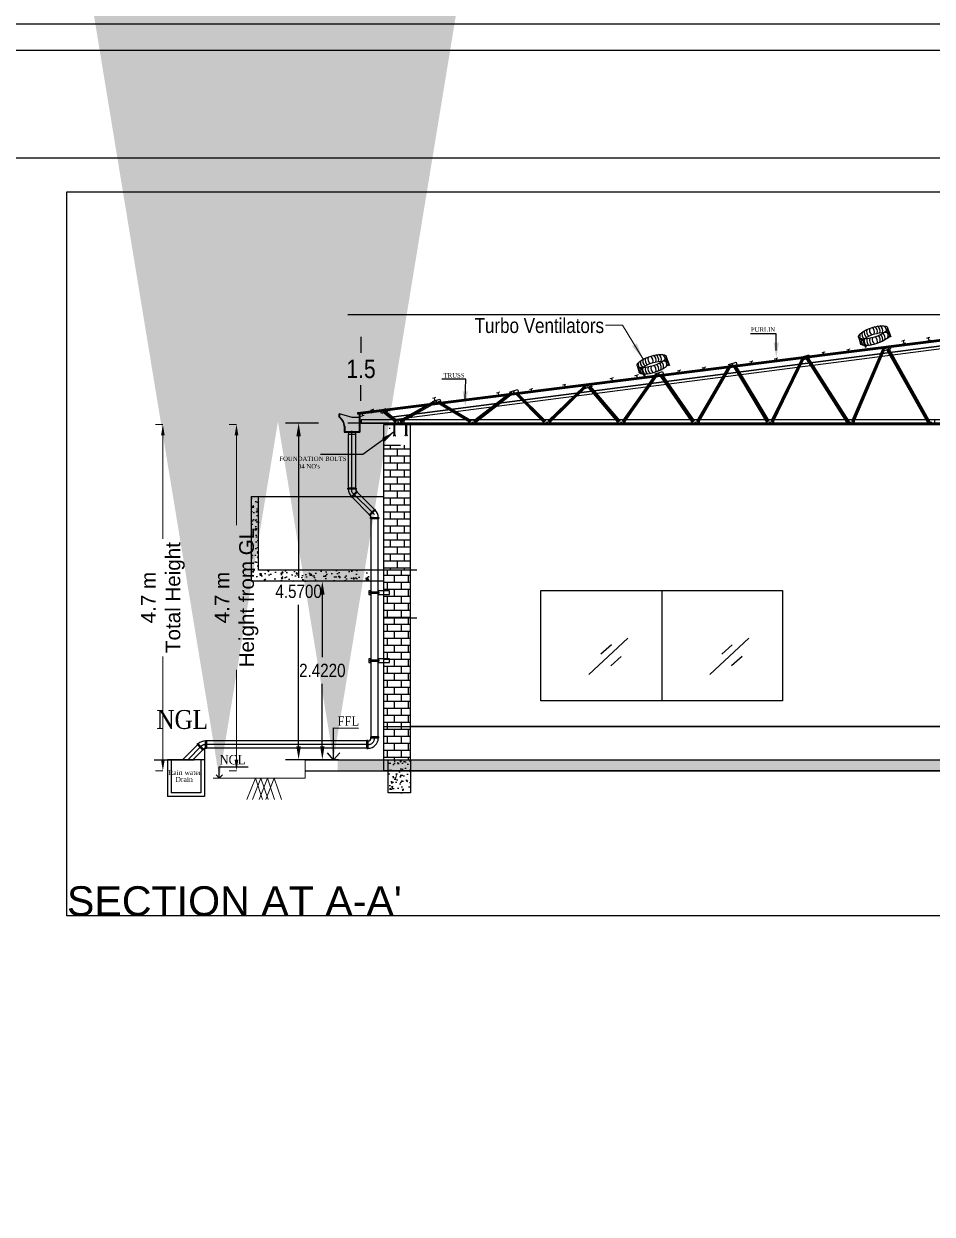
# Model space of a CAD drawing. Header units: metres. Extents: x 25391 to 25818, y 51852 to 52034.
# Drawn here: x 25717.5 to 25729.83, y 51955.66 to 51971.82 of the extents above; entities that cross this region are included whole.
import ezdxf

# ---------------------------------------------------------------- set-up
doc = ezdxf.new("R2010")
doc.units = ezdxf.units.M
doc.header["$MEASUREMENT"] = 0
for name, pattern in [('1', [0]), ('CENTER', [2, 1.25, -0.25, 0.25, -0.25]), ('CENTER2', [28.575, 19.05, -3.175, 3.175, -3.175]), ('DASHED', [0])]:
    doc.linetypes.add(name, pattern=pattern)
doc.layers.get('0').update_dxf_attribs({"true_color": 0xffffff})
for name, color, linetype, true_color in [('__BN_BuildingPlan', 52, 'Continuous', 0xbdbd00), ('__BN_FloorInSection', 132, 'Continuous', 0x00bdbd), ('__BN_GroundLevel', 63, 'Continuous', 0xadbd7e), ('__BN_Section', 75, 'Continuous', 0x6b8156), ('__BN_SectionDimensions', 7, 'Continuous', 0x40e0d0)]:
    doc.layers.add(name, color=color, linetype=linetype, true_color=true_color)
for name, color, linetype in [('CENTER', 1, 'CENTER2'), ('DIM', 4, 'Continuous'), ('legend', 7, 'Continuous'), ('pipe', 8, 'Continuous')]:
    doc.layers.add(name, color=color, linetype=linetype)
doc.layers.add('P', color=250, linetype='Continuous', lineweight=100)
doc.layers.add('TEXT', color=7, linetype='1', lineweight=13)
doc.styles.add('arial', font='ARIALN.TTF')
doc.styles.add('BuildNowFont', font='arial.ttf')
doc.styles.add('K', font='calibri.ttf')
doc.styles.add('PreDCRFont', font='arial.ttf', dxfattribs={"height": 0.25})
doc.styles.get("Standard").update_dxf_attribs({"font": 'swissc.ttf'})
doc.styles.add('STYLE2', font='GARA.TTF', dxfattribs={"width": 1.1, "height": 7.5})
doc.dimstyles.new('FLOOR_IN_SECTIONS_DIMENSIONS_STYLE_NAME', dxfattribs={"dimtxt": 0.2, "dimasz": 0.15, "dimexe": 0.1, "dimexo": 0, "dimgap": 0.05, "dimtad": 0, "dimdsep": 46, "dimtxsty": 'BuildNowFont', "dimcen": 0.09, "dimclrd": 256, "dimclre": 256, "dimclrt": 256, "dimadec": 0, "dimazin": 0, "dimtfac": 1, "dimtdec": 4, "dimtofl": 0, "dimtmove": 0, "dimatfit": 3, "dimfxl": 1, "dimtolj": 1, "dimtzin": 0, "dimlwd": 15, "dimlwe": 9, "dimarcsym": 0})
doc.dimstyles.new('PDCR-BLDG-INT', dxfattribs={"dimtxt": 0.18, "dimasz": 0.18, "dimexe": 0.18, "dimexo": 0.0625, "dimgap": 0.09, "dimtad": 0, "dimtih": 1, "dimtoh": 1, "dimdec": 4, "dimzin": 0, "dimdsep": 46, "dimtxsty": 'Standard', "dimcen": 0.09, "dimadec": 0, "dimazin": 0, "dimtfac": 1, "dimtdec": 4, "dimtofl": 0, "dimtmove": 0, "dimatfit": 3, "dimfxl": 1, "dimtolj": 1, "dimtzin": 0, "dimarcsym": 0})
doc.dimstyles.new('PDCR-PLOT-INT', dxfattribs={"dimtxt": 0.25, "dimasz": 0.23, "dimexe": 0.25, "dimexo": 0.25, "dimgap": 0.25, "dimtad": 0, "dimzin": 0, "dimdsep": 46, "dimtxsty": 'PreDCRFont', "dimblk": 'OBLIQUE', "dimcen": 0.5, "dimdle": 0.1, "dimadec": 0, "dimazin": 0, "dimtfac": 1, "dimtix": 1, "dimtofl": 0, "dimtmove": 1, "dimatfit": 1, "dimfxl": 1, "dimtolj": 1, "dimtzin": 0, "dimlwd": 15, "dimarcsym": 0})
doc.dimstyles.get("Standard").update_dxf_attribs({"dimtxt": 0.18, "dimasz": 0.18, "dimexe": 0.18, "dimexo": 0.0625, "dimgap": 0.09, "dimtad": 0, "dimtih": 1, "dimtoh": 1, "dimzin": 0, "dimdsep": 46, "dimtxsty": 'Standard', "dimcen": 0.09, "dimadec": 0, "dimazin": 0, "dimtfac": 1, "dimtofl": 0, "dimtmove": 0, "dimatfit": 3, "dimfxl": 1, "dimtolj": 1, "dimtzin": 0, "dimarcsym": 0})
doc.dimstyles.new('STANDARD$0', dxfattribs={"dimscale": 0, "dimtxt": 1, "dimasz": 2.5, "dimexe": 1, "dimexo": 1, "dimgap": 1, "dimtad": 1, "dimdec": 4, "dimzin": 0, "dimdsep": 46, "dimtxsty": 'K', "dimcen": 10, "dimclrd": 7, "dimclre": 7, "dimclrt": 256, "dimadec": 0, "dimazin": 0, "dimtfac": 1, "dimtdec": 4, "dimtofl": 0, "dimtmove": 2, "dimatfit": 3, "dimfxl": 1, "dimtolj": 2, "dimtzin": 0, "dimarcsym": 0})
doc.dimstyles.new('STANDARD$7', dxfattribs={"dimtxt": 75, "dimasz": 60, "dimexe": 0.18, "dimexo": 0.0625, "dimgap": 0.09, "dimtad": 0, "dimtih": 1, "dimtoh": 1, "dimdec": 0, "dimzin": 0, "dimdsep": 46, "dimtxsty": 'Standard', "dimcen": 0.09, "dimadec": 0, "dimazin": 0, "dimtfac": 1, "dimtdec": 0, "dimtofl": 0, "dimtmove": 0, "dimatfit": 3, "dimfxl": 1, "dimtolj": 1, "dimtzin": 0, "dimarcsym": 0})

# ---------------------------------------------------------------- blocks, each defined once
blk = doc.blocks.new('A$C4118134A')
for points in [[(0, 0), (30, 95), (-17, 110), (-17, 109, 0.414214), (-15, 104), (15, 91, -0.354119), (21, 80), (1, 19, -0.414214), (-10, 13), (-42, 19, 0.354119), (-47, 16), (-48, 15)], [(0, 0), (30, 95), (78, 80), (78, 79, -0.414214), (72, 76), (41, 83, 0.354119), (29, 77), (10, 16, 0.414214), (16, 4), (45, -9, -0.354119), (48, -14), (48, -15)]]:
    blk.add_lwpolyline(points, format="xyb", close=True)
blk = doc.blocks.new('*D50')
at = {"color": 0, "lineweight": -2, "transparency": 16777216}
for p, q in [((25732.104, 51967.867), (25721.893, 51967.867)), ((25722.073, 51967.567), (25722.073, 51967.351)), ((25722.073, 51966.698), (25722.073, 51966.914)), ((25722.17, 51966.398), (25721.893, 51966.398))]:
    blk.add_line(p, q, dxfattribs=at)
at = {"color": 0, "transparency": 16777216}
for points in [[(25722.023, 51967.567), (25722.123, 51967.567), (25722.073, 51967.867)], [(25722.023, 51966.698), (25722.123, 51966.698), (25722.073, 51966.398)]]:
    blk.add_solid(points, dxfattribs=at)
at = {"layer": 'Defpoints', "color": 0, "transparency": 16777216}
for p in [(25722.073, 51967.867), (25732.167, 51967.867, -45.108), (25722.232, 51966.398, -45.108)]:
    blk.add_point(p, dxfattribs=at)
at = {"color": 0, "transparency": 16777216, "insert": (25722.073, 51967.132), "char_height": 0.25, "attachment_point": 5}
blk.add_mtext('\\A1;1.5', dxfattribs=at)
blk = doc.blocks.new('*D51')
at = {"color": 0, "lineweight": -2, "ltscale": 2, "transparency": 16777216}
for p, q in [((25721.497, 51966.398), (25721.046, 51966.398)), ((25721.226, 51966.218), (25721.226, 51964.295)), ((25721.226, 51962.008), (25721.226, 51963.931)), ((25721.497, 51961.828), (25721.046, 51961.828))]:
    blk.add_line(p, q, dxfattribs=at)
at = {"color": 0, "ltscale": 2, "transparency": 16777216}
for points in [[(25721.196, 51966.218), (25721.256, 51966.218), (25721.226, 51966.398)], [(25721.196, 51962.008), (25721.256, 51962.008), (25721.226, 51961.828)]]:
    blk.add_solid(points, dxfattribs=at)
at = {"layer": 'Defpoints', "color": 0, "ltscale": 2, "transparency": 16777216}
for p in [(25721.559, 51966.398), (25721.226, 51961.828), (25721.559, 51961.828)]:
    blk.add_point(p, dxfattribs=at)
at = {"color": 0, "ltscale": 2, "transparency": 16777216, "insert": (25721.226, 51964.113), "char_height": 0.18, "attachment_point": 5}
blk.add_mtext('\\A1;4.5700', dxfattribs=at)
blk = doc.blocks.new('*D53')
at = {"color": 0, "lineweight": -2, "ltscale": 2, "transparency": 16777216}
for p, q in [((25721.766, 51964.25), (25721.368, 51964.25)), ((25721.548, 51964.07), (25721.548, 51963.222)), ((25721.548, 51962.008), (25721.548, 51962.857)), ((25721.766, 51961.828), (25721.368, 51961.828))]:
    blk.add_line(p, q, dxfattribs=at)
at = {"color": 0, "ltscale": 2, "transparency": 16777216}
for points in [[(25721.518, 51964.07), (25721.578, 51964.07), (25721.548, 51964.25)], [(25721.518, 51962.008), (25721.578, 51962.008), (25721.548, 51961.828)]]:
    blk.add_solid(points, dxfattribs=at)
at = {"layer": 'Defpoints', "color": 0, "ltscale": 2, "transparency": 16777216}
for p in [(25721.828, 51964.25), (25721.548, 51961.828), (25721.828, 51961.828)]:
    blk.add_point(p, dxfattribs=at)
at = {"color": 0, "ltscale": 2, "transparency": 16777216, "insert": (25721.548, 51963.039), "char_height": 0.18, "attachment_point": 5}
blk.add_mtext('\\A1;2.4220', dxfattribs=at)
blk = doc.blocks.new('GRTS')
at = {"color": 240, "true_color": 0xed1f24}
for p, q in [((1877.961, 850.881), (1877.961, 850.482)), ((1879.743, 850.881), (1879.743, 850.482))]:
    blk.add_line(p, q, dxfattribs=at)
for centre, start, end in [((1878.352, 850.822), 136.20156, 216.26191), ((1878.352, 850.541), 143.73809, 223.79844), ((1878.505, 850.883), 138.05292, 216.26191), ((1878.659, 850.92), 138.65827, 216.26191), ((1878.815, 850.943), 139.00765, 216.26191), ((1878.988, 850.957), 139.28422, 216.26191), ((1878.633, 850.957), 323.73809, 41.1911), ((1878.806, 850.943), 323.73809, 43.79844), ((1878.962, 850.924), 323.73809, 43.79844), ((1879.118, 850.897), 323.73809, 43.79844), ((1879.326, 850.834), 323.73809, 43.79844), ((1878.505, 850.48), 143.73809, 221.94708), ((1878.659, 850.443), 143.73809, 221.34173), ((1878.815, 850.42), 143.73809, 220.99235), ((1878.988, 850.406), 143.73809, 220.71578), ((1878.633, 850.406), 318.8089, 36.26191), ((1878.806, 850.42), 316.20156, 36.26191), ((1878.962, 850.439), 316.20156, 36.26191), ((1879.118, 850.466), 316.20156, 36.26191), ((1879.326, 850.529), 316.20156, 36.26191)]:
    blk.add_arc(centre, 0.321, start, end, dxfattribs=at)
for centre in [(1878.852, 850.881), (1878.852, 850.482)]:
    blk.add_ellipse(centre, major_axis=(0.891, 0), ratio=0.322668, dxfattribs=at)
blk = doc.blocks.new('_Oblique')
at = {"color": 0, "linetype": 'ByBlock', "lineweight": -2}
blk.add_line((-0.5, -0.5), (0.5, 0.5), dxfattribs=at)
blk = doc.blocks.new('*D106')
at = {"layer": '__BN_SectionDimensions', "color": 134, "lineweight": 9, "true_color": 0x088ab2, "transparency": 16777216}
for p, q in [((25719.383, 51966.38), (25719.283, 51966.38)), ((25719.383, 51961.678), (25719.283, 51961.678))]:
    blk.add_line(p, q, dxfattribs=at)
at = {"layer": '__BN_SectionDimensions', "color": 134, "lineweight": 15, "true_color": 0x088ab2, "transparency": 16777216}
for p, q in [((25719.383, 51966.23), (25719.383, 51964.828)), ((25719.383, 51961.828), (25719.383, 51963.23))]:
    blk.add_line(p, q, dxfattribs=at)
at = {"layer": '__BN_SectionDimensions', "color": 134, "true_color": 0x088ab2, "transparency": 16777216}
for points in [[(25719.358, 51966.23), (25719.408, 51966.23), (25719.383, 51966.38)], [(25719.358, 51961.828), (25719.408, 51961.828), (25719.383, 51961.678)]]:
    blk.add_solid(points, dxfattribs=at)
at = {"layer": 'Defpoints', "color": 0, "transparency": 16777216}
for p in [(25719.383, 51966.38), (25719.383, 51966.38), (25719.383, 51961.678)]:
    blk.add_point(p, dxfattribs=at)
at = {"layer": '__BN_SectionDimensions', "color": 134, "true_color": 0x088ab2, "transparency": 16777216, "insert": (25719.383, 51964.029), "char_height": 0.2, "attachment_point": 5, "rotation": 90, "style": 'BuildNowFont'}
blk.add_mtext('\\A1;4.7 m^JTotal Height', dxfattribs=at)
blk = doc.blocks.new('*D107')
at = {"layer": '__BN_SectionDimensions', "color": 134, "lineweight": 9, "true_color": 0x088ab2, "transparency": 16777216}
for p, q in [((25720.383, 51966.38), (25720.283, 51966.38)), ((25720.383, 51961.678), (25720.283, 51961.678))]:
    blk.add_line(p, q, dxfattribs=at)
at = {"layer": '__BN_SectionDimensions', "color": 134, "lineweight": 15, "true_color": 0x088ab2, "transparency": 16777216}
for p, q in [((25720.383, 51966.23), (25720.383, 51965.01)), ((25720.383, 51961.828), (25720.383, 51963.048))]:
    blk.add_line(p, q, dxfattribs=at)
at = {"layer": '__BN_SectionDimensions', "color": 134, "true_color": 0x088ab2, "transparency": 16777216}
for points in [[(25720.358, 51966.23), (25720.408, 51966.23), (25720.383, 51966.38)], [(25720.358, 51961.828), (25720.408, 51961.828), (25720.383, 51961.678)]]:
    blk.add_solid(points, dxfattribs=at)
at = {"layer": 'Defpoints', "color": 0, "transparency": 16777216}
for p in [(25720.383, 51966.38), (25720.383, 51966.38), (25720.383, 51961.678)]:
    blk.add_point(p, dxfattribs=at)
at = {"layer": '__BN_SectionDimensions', "color": 134, "true_color": 0x088ab2, "transparency": 16777216, "insert": (25720.383, 51964.029), "char_height": 0.2, "attachment_point": 5, "rotation": 90, "style": 'BuildNowFont'}
blk.add_mtext('\\A1;4.7 m^JHeight from GL', dxfattribs=at)

msp = doc.modelspace()

# ---------------------------------------------------------------- hatches: boundary and pattern name
h = msp.add_hatch()
h.set_pattern_fill('BRICK', color=0, scale=0.38)
h.set_pattern_definition([(0, (25213.51712, 52020.85723), (0, 0.095), []), (90, (25213.51712, 52020.85723), (-0.19, 1e-17), [0.095, -0.095]), (90, (25213.61212, 52020.85723), (-0.19, 1e-17), [-0.095, 0.095])])
h.paths.add_polyline_path([(25722.50958, 51966.40021), (25722.60808, 51966.40021), (25722.60808, 51966.41758), (25722.50958, 51966.41758)])
h.paths.add_polyline_path([(25722.45608, 51966.40021), (25722.45608, 51966.26715), (25722.44795, 51966.24626), (25722.45376, 51966.24626), (25722.46072, 51966.26135), (25722.47, 51966.24626), (25722.47581, 51966.24626), (25722.46768, 51966.26831), (25722.46768, 51966.40021)])
h.paths.add_polyline_path([(25722.74314, 51964.40021), (25722.38308, 51964.40021), (25722.38308, 51961.82821), (25722.74314, 51961.82821)])
h = msp.add_hatch()
h.set_pattern_fill('BRICK', color=0, scale=0.38)
h.set_pattern_definition([(0, (25031.82512, 52010.12973), (0, 0.095), []), (90, (25031.82512, 52010.12973), (-0.19, 1e-17), [0.095, -0.095]), (90, (25031.92012, 52010.12973), (-0.19, 1e-17), [-0.095, 0.095])])
h.paths.add_polyline_path([(25722.74314, 51966.10021), (25722.38308, 51966.10021), (25722.38308, 51964.40021), (25722.74314, 51964.40021)])
h = msp.add_hatch()
h.set_pattern_fill('AR-CONC', color=0, scale=0.027)
h.set_pattern_definition([(50, (8476.65922, 36469.45547), (0.1936602493, -0.0169430764), [0.02025, -0.22275]), (355, (8476.65922, 36469.45547), (-0.03746286, 0.2030918761), [0.0162, -0.1782]), (100.4514445, (8476.67536, 36469.45406), (0.1561973886, 0.1861487976), [0.0172098518, -0.1893083702]), (46.1842, (8476.65922, 36469.50947), (0.2881551593, -0.0446902058), [0.030375, -0.334125]), (96.6356355, (8476.68323, 36469.50575), (0.2523587253, 0.2630120222), [0.0258147923, -0.2839627152]), (351.184164, (8476.65922, 36469.50947), (0.252358725, 0.263012022), [0.0243, -0.2673000003]), (21, (8476.68622, 36469.49597), (0.1611649041, -0.1087071005), [0.02025, -0.22275]), (326, (8476.68622, 36469.49597), (0.0656951396, 0.1957905122), [0.0162, -0.1782]), (71.4514447, (8476.69965, 36469.48691), (0.2268600417, 0.0870834113), [0.0172098513, -0.1893083702]), (37.5, (8476.65922, 36469.45547), (0.00328316094, 0.08988134053), [0, -0.17604, 0, -0.1809, 0, -0.178875]), (7.5, (8476.65922, 36469.45547), (0.0710287751, 0.1064911622), [0, -0.10314, 0, -0.17199, 0, -0.068175]), (327.5, (8476.59901, 36469.45547), (0.14413205777, -0.00608981537), [0, -0.0675, 0, -0.2106, 0, -0.27945]), (317.5, (8476.57201, 36469.45547), (0.1574602657, 0.0270283452), [0, -0.08775, 0, -0.13986, 0, -0.19845])])
h.paths.add_polyline_path([(25722.20798, 51964.40021), (25720.68308, 51964.40021), (25720.68308, 51965.40021), (25720.58308, 51965.40021), (25720.58308, 51964.25021), (25722.20798, 51964.25021)])
h = msp.add_hatch()
h.set_pattern_fill('AR-CONC', color=0, scale=0.053)
h.set_pattern_definition([(50, (25214.18656, 52021.58523), (0.3801479, -0.03325863), [0.03975, -0.43725]), (355, (25214.18656, 52021.58523), (-0.0735382, 0.39866183), [0.0318, -0.3498]), (100.451444, (25214.21824, 52021.58246), (0.3066097, 0.3654032), [0.0337823, -0.37160532]), (46.1842, (25214.18656, 52021.69123), (0.5656379, -0.0877252), [0.059625, -0.655875]), (96.63564, (25214.2337, 52021.6839), (0.49537083, 0.51628286), [0.0506735, -0.5574083]), (351.18416, (25214.18656, 52021.6912), (0.4953708, 0.51628286), [0.0477, -0.5247]), (21, (25214.23956, 52021.66473), (0.31636074, -0.21338801), [0.03975, -0.43725]), (326, (25214.23956, 52021.66473), (0.12895713, 0.38432952), [0.0318, -0.3498]), (71.451445, (25214.26592, 52021.64694), (0.44531786, 0.1709415), [0.0337823, -0.37160532]), (37.5, (25214.18656, 52021.58523), (0.006444723, 0.176433743), [0, -0.34556, 0, -0.3551, 0, -0.351125]), (7.5, (25214.18656, 52021.58523), (0.139426855, 0.20903821), [0, -0.20246, 0, -0.33761, 0, -0.133825]), (327.5, (25214.06837, 52021.58523), (0.28292589, -0.011954082), [0, -0.1325, 0, -0.4134, 0, -0.54855]), (317.5, (25214.01537, 52021.58523), (0.30908867, 0.05305564), [0, -0.17225, 0, -0.27454, 0, -0.38955])])
h.paths.add_polyline_path([(25743.06308, 51961.82821), (25721.7584, 51961.82821), (25721.7584, 51961.67821), (25743.06308, 51961.67821)])
h = msp.add_hatch()
h.set_pattern_fill('AR-CONC', color=0, scale=0.024)
h.set_pattern_definition([(50, (-30754.95812, 25476.48065), (0.17214244382, -0.0150605124), [0.018, -0.198]), (355, (-30754.95812, 25476.48065), (-0.03330032007, 0.1805261121), [0.0144, -0.1584]), (100.45144446, (-30754.94378, 25476.4794), (0.1388421232, 0.16546559783), [0.0152976461, -0.1682741069]), (46.1842, (-30754.95812, 25476.52865), (0.25613791936, -0.0397246274), [0.027, -0.297]), (96.6356355, (-30754.93678, 25476.52534), (0.224318867, 0.2337884642), [0.0229464821, -0.2524113024]), (351.184164, (-30754.95812, 25476.52865), (0.2243188668, 0.2337884641), [0.0216, -0.2376000002]), (21, (-30754.93412, 25476.51665), (0.1432576925, -0.09662853376), [0.018, -0.198]), (326, (-30754.93412, 25476.51665), (0.05839567966, 0.1740360108), [0.0144, -0.1584]), (71.45144474, (-30754.92218, 25476.5086), (0.2016533704, 0.07740747667), [0.0152976456, -0.1682741069]), (37.5, (-30754.95812, 25476.48065), (0.002918365276, 0.07989452492), [0, -0.15648, 0, -0.1608, 0, -0.159]), (7.5, (-30754.95812, 25476.48065), (0.06313668899, 0.09465881085), [0, -0.09168, 0, -0.15288, 0, -0.0606]), (327.5, (-30755.01164, 25476.48065), (0.12811738468, -0.005413169216), [0, -0.06, 0, -0.1872, 0, -0.2484]), (317.5, (-30755.03564, 25476.48065), (0.13996468064, 0.02402519576), [0, -0.078, 0, -0.12432, 0, -0.1764])])
h.paths.add_polyline_path([(25722.44314, 51961.82821), (25722.74314, 51961.82821), (25722.74314, 51961.37821), (25722.44314, 51961.37821)])

# ---------------------------------------------------------------- linework, layer by layer
at = {"color": 11, "true_color": 0xf27172}
msp.add_line((25675.02707, 51969.99681), (25817.11086, 51969.99681), dxfattribs=at)
at = {"color": 0}
for p, q in [((25727.70722, 51967.60777), (25727.36049, 51967.60777)), ((25727.7111, 51967.38442), (25727.70722, 51967.60777)), ((25723.49576, 51966.99499), (25723.17117, 51966.99499)), ((25723.48834, 51966.72364), (25723.49576, 51966.99499)), ((25721.95135, 51966.47313), (25721.78093, 51966.52273)), ((25722.05135, 51966.47313), (25721.95135, 51966.47313)), ((25721.85135, 51966.35412), (25721.85135, 51966.27904)), ((25722.05135, 51966.27904), (25721.85135, 51966.27904)), ((25721.90097, 51966.27904), (25721.90446, 51966.2442)), ((25722.00037, 51966.27904), (25721.99689, 51966.2442)), ((25722.38308, 51961.82821), (25722.38308, 51966.38026)), ((25722.38308, 51966.38026), (25722.83308, 51966.38026)), ((25722.50009, 51966.38026), (25722.71001, 51966.38026)), ((25722.74314, 51961.82821), (25722.74314, 51966.38026)), ((25722.38308, 51966.10021), (25722.60808, 51966.10021)), ((25720.58308, 51965.40021), (25720.58308, 51964.25021)), ((25720.58308, 51965.40021), (25722.38308, 51965.40021)), ((25720.68308, 51964.40021), (25720.68308, 51965.40021)), ((25722.83308, 51964.40021), (25720.68308, 51964.40021)), ((25722.38308, 51964.25021), (25720.58308, 51964.25021)), ((25721.7, 51961.82821), (25721.61611, 51961.92066)), ((25721.7, 51961.82821), (25721.78388, 51961.92066)), ((25721.31397, 51961.82821), (25743.36308, 51961.82821)), ((25720.14967, 51961.57821), (25720.10773, 51961.62444)), ((25720.14967, 51961.57821), (25720.19161, 51961.62444)), ((25721.31397, 51961.67821), (25743.36308, 51961.67821))]:
    msp.add_line(p, q, dxfattribs=at)
at = {"color": 0, "lineweight": 40}
for p, q in [((25729.21714, 51967.68059), (25729.26203, 51967.56249)), ((25728.88134, 51967.54136), (25728.92624, 51967.42326)), ((25726.21076, 51967.29174), (25726.25566, 51967.17364)), ((25725.87496, 51967.15251), (25725.91986, 51967.03441))]:
    msp.add_line(p, q, dxfattribs=at)
at = {"color": 7, "ltscale": 2}
for p, q in [((25726.15539, 51964.12629), (25726.15539, 51962.62629)), ((25725.69619, 51963.47852), (25725.16687, 51962.98263)), ((25725.47309, 51963.38595), (25725.33099, 51963.25875)), ((25727.33703, 51963.47852), (25726.80772, 51962.98263)), ((25727.11393, 51963.38595), (25726.97184, 51963.25875)), ((25725.60631, 51963.23117), (25725.46421, 51963.10397)), ((25727.24715, 51963.23117), (25727.10506, 51963.10397))]:
    msp.add_line(p, q, dxfattribs=at)
at = {"color": 0, "lineweight": 0}
for p, q in [((25721.31397, 51961.82821), (25721.31397, 51961.57821)), ((25721.31397, 51961.57821), (25720.06829, 51961.57821)), ((25720.52529, 51961.28559), (25720.63966, 51961.57821)), ((25720.60106, 51961.28559), (25720.71543, 51961.57821)), ((25720.63966, 51961.57821), (25720.73722, 51961.28559)), ((25720.68871, 51961.28559), (25720.80308, 51961.57821)), ((25720.71543, 51961.57821), (25720.81298, 51961.28559)), ((25720.78054, 51961.28559), (25720.89491, 51961.57821)), ((25720.80308, 51961.57821), (25720.90063, 51961.28559)), ((25720.89491, 51961.57821), (25720.99246, 51961.28559))]:
    msp.add_line(p, q, dxfattribs=at)
at = {"color": 0}
for points in [[(25722.02967, 51966.51824), (25722.02967, 51966.54107), (25732.58947, 51967.86717)], [(25729.18622, 51967.41563), (25729.20793, 51967.41563)], [(25728.0921, 51967.29099), (25728.11381, 51967.29099)], [(25727.10322, 51967.19334), (25727.12493, 51967.19334)], [(25726.10409, 51967.06787), (25726.1258, 51967.06787)], [(25724.13721, 51966.82087), (25724.15892, 51966.82087)], [(25725.13112, 51966.90539), (25725.15283, 51966.90539)], [(25723.08516, 51966.69162), (25723.10687, 51966.69162)], [(25721.78093, 51966.52273), (25721.78093, 51966.48163)], [(25722.36282, 51966.55211), (25722.3818, 51966.57522)], [(25721.84545, 51966.35404), (25721.84545, 51966.27313), (25722.05726, 51966.27313)], [(25722.56698, 51966.41159), (25722.58869, 51966.41159)], [(25722.60432, 51966.41109), (25722.62603, 51966.41109)], [(25723.57645, 51966.41184), (25723.59816, 51966.41184)], [(25724.58593, 51966.41184), (25724.60764, 51966.41184)], [(25725.59541, 51966.41184), (25725.61712, 51966.41184)], [(25726.60488, 51966.41184), (25726.62659, 51966.41184)], [(25727.61436, 51966.41184), (25727.63607, 51966.41184)], [(25728.70848, 51966.40923), (25728.73019, 51966.40923)], [(25729.8026, 51966.40923), (25729.82431, 51966.40923)], [(25722.83308, 51963.75021), (25722.38308, 51963.75021)], [(25722.74314, 51961.82821), (25722.74314, 51961.37821), (25722.44314, 51961.37821), (25722.44314, 51961.82821)]]:
    msp.add_lwpolyline(points, dxfattribs=at)
at = {"color": 0, "lineweight": 40}
msp.add_lwpolyline([(25732.58947, 51967.84435), (25722.02967, 51966.51824)], dxfattribs=at)
at = {"color": 0, "linetype": 'DASHED', "ltscale": 25}
for points in [[(25722.51749, 51966.39763), (25722.51749, 51966.38894)], [(25722.54137, 51966.39763), (25722.54137, 51966.38894)], [(25722.60324, 51966.39763), (25722.60324, 51966.38894)], [(25722.62712, 51966.39763), (25722.62712, 51966.38894)], [(25722.68899, 51966.39763), (25722.68899, 51966.38894)], [(25722.71287, 51966.39763), (25722.71287, 51966.38894)]]:
    msp.add_lwpolyline(points, dxfattribs=at)
at = {"color": 7, "ltscale": 2}
msp.add_lwpolyline([(25724.51454, 51964.12629), (25727.79623, 51964.12629), (25727.79623, 51962.62629), (25724.51454, 51962.62629)], close=True, dxfattribs=at)
at = {"color": 0}
msp.add_arc((25721.69113, 51966.34883), 0.16031, 1.889743, 55.9329, dxfattribs=at)
for points in [[(25727.67627, 51967.48892), (25727.74594, 51967.48892), (25727.7111, 51967.27992)], [(25723.4535, 51966.82814), (25723.52317, 51966.82814), (25723.48834, 51966.61914)]]:
    msp.add_solid(points, dxfattribs=at)
at = {"layer": '__BN_BuildingPlan'}
for p, q in [((25673.19895, 51971.81852), (25817.46944, 51971.81852)), ((25673.58232, 51971.46068), (25817.11086, 51971.46068))]:
    msp.add_line(p, q, dxfattribs=at)
at = {"layer": '__BN_BuildingPlan', "ltscale": 2}
msp.add_lwpolyline([(25673.19895, 51971.81852), (25817.46944, 51971.81852), (25817.46944, 51857.83547), (25673.19895, 51857.83547)], close=True, dxfattribs=at)
at = {"layer": '__BN_FloorInSection', "ltscale": 2}
for points in [[(25743.02065, 51962.27821), (25722.74314, 51962.27821), (25722.74314, 51966.38026), (25743.02065, 51966.38026)], [(25722.38308, 51962.27821), (25743.36308, 51962.27821), (25743.36308, 51961.67821), (25722.38308, 51961.67821)]]:
    msp.add_lwpolyline(points, close=True, dxfattribs=at)
at = {"layer": '__BN_GroundLevel', "color": 20, "ltscale": 2, "true_color": 0xff3f00}
msp.add_lwpolyline([(25721.31397, 51961.67821), (25743.36308, 51961.67821)], dxfattribs=at)
at = {"layer": '__BN_Section', "ltscale": 2}
msp.add_lwpolyline([(25718.07764, 51969.53528), (25744.84128, 51969.53528), (25744.84128, 51959.70721), (25718.07764, 51959.70721)], close=True, dxfattribs=at)
at = {"layer": 'CENTER', "color": 0, "ltscale": 750}
for p, q in [((25721.95067, 51965.46253, 0.19882), (25721.95067, 51966.29193, 0.63918)), ((25722.25798, 51965.15522), (25721.95082, 51965.46239)), ((25719.90372, 51962.01132, -0.73437), (25719.72061, 51961.82821, -0.60906)), ((25722.15362, 51962.03321), (25719.97719, 51962.03321)), ((25719.264, 51961.82821), (25719.80856, 51961.82821, 0.31959))]:
    msp.add_line(p, q, dxfattribs=at)
for centre, start, end in [((25722.16831, 51962.12301, 0.31959), 270, 0), ((25719.96248, 51961.94342), 90, 135)]:
    msp.add_arc(centre, 0.0898, start, end, dxfattribs=at)
at = {"layer": 'DIM', "color": 0}
for p, q in [((25721.77502, 51966.47845), (25721.77502, 51966.52313)), ((25721.77502, 51966.52313), (25721.77952, 51966.52313)), ((25721.77952, 51966.52313), (25721.77952, 51966.48088)), ((25722.05276, 51966.53926), (25722.10572, 51966.54859)), ((25722.05276, 51966.27763), (25722.05276, 51966.53926)), ((25722.1065, 51966.54416), (25722.05726, 51966.53548)), ((25722.05726, 51966.53548), (25722.05726, 51966.27313)), ((25722.1149, 51966.52533), (25722.1123, 51966.54011)), ((25722.11933, 51966.52612), (25722.1149, 51966.52533)), ((25722.11673, 51966.54089), (25722.11933, 51966.52612)), ((25721.84995, 51966.35412), (25721.84995, 51966.27763)), ((25721.84995, 51966.27763), (25722.05276, 51966.27763))]:
    msp.add_line(p, q, dxfattribs=at)
for centre, radius, start, end in [((25721.69118, 51966.34886), 0.15436, 1.898351, 57.098393), ((25721.69118, 51966.34886), 0.15886, 1.898351, 56.210857), ((25722.10737, 51966.53924), 0.0095, 10, 100), ((25722.10737, 51966.53924), 0.005, 10, 100)]:
    msp.add_arc(centre, radius, start, end, dxfattribs=at)
at = {"layer": 'P', "color": 0, "linetype": 'Continuous', "lineweight": -2}
for points in [[(25722.52073, 51966.38894), (25722.52073, 51966.24682), (25722.51261, 51966.22593), (25722.51841, 51966.22593), (25722.52537, 51966.24101), (25722.53466, 51966.22593), (25722.54046, 51966.22593), (25722.53234, 51966.24798), (25722.53234, 51966.38894)], [(25722.69268, 51966.38894), (25722.69268, 51966.24835), (25722.70081, 51966.2263), (25722.695, 51966.2263), (25722.68572, 51966.24139), (25722.67876, 51966.2263), (25722.67295, 51966.2263), (25722.68108, 51966.24719), (25722.68108, 51966.38894)]]:
    msp.add_lwpolyline(points, dxfattribs=at)
at = {"layer": 'pipe', "color": 0}
for p, q in [((25722.00567, 51965.51415, 0.17577), (25721.89567, 51965.51415, -0.17577)), ((25722.00567, 51965.49944, 0.52732), (25721.89567, 51965.49944, 0.52732)), ((25722.02627, 51965.46444, 0.84691), (25721.94812, 51965.38633, 0.84691)), ((25722.18239, 51965.1527, 0.67114), (25722.26054, 51965.23081, 0.67114)), ((25722.20298, 51965.1177, 0.35155), (25722.31298, 51965.1177, 0.35155)), ((25722.20298, 51965.10299), (25722.31298, 51965.10299, -0.35155)), ((25722.31425, 51964.10134), (25722.20171, 51964.10134)), ((25722.20171, 51964.0888), (25722.31425, 51964.0888)), ((25722.31425, 51963.18032), (25722.20171, 51963.18032)), ((25722.20171, 51963.16778), (25722.31425, 51963.16778)), ((25719.96248, 51961.97821, 0.03196), (25719.96248, 51962.08821, 0.03196)), ((25719.97719, 51961.97821, -0.31959), (25719.97719, 51962.08821, -0.67114)), ((25722.1536, 51962.08321), (25719.97719, 51962.08321)), ((25722.15364, 51961.97821, -0.03196), (25722.1536, 51962.08821, 0.31959)), ((25722.1536, 51962.08821, 0.67114), (25722.15364, 51961.97821, 0.31959)), ((25722.20311, 51962.13772), (25722.31311, 51962.13772, -0.35155)), ((25722.20311, 51962.12301, 0.35155), (25722.31311, 51962.12301, 0.35155)), ((25719.92747, 51961.95762, 0.35155), (25719.84937, 51962.03577, 0.35155)), ((25719.94721, 51961.97821), (25719.94721, 51961.32821)), ((25722.15363, 51961.98321, 0.31959), (25719.97719, 51961.98321)), ((25719.44721, 51961.82821), (25719.44721, 51961.32821)), ((25719.94721, 51961.82821), (25719.44721, 51961.82821)), ((25719.49721, 51961.82821), (25719.49721, 51961.37821)), ((25719.89721, 51961.82821), (25719.89721, 51961.37821)), ((25719.94721, 51961.32821), (25719.44721, 51961.32821)), ((25719.89721, 51961.37821), (25719.49721, 51961.37821))]:
    msp.add_line(p, q, dxfattribs=at)
for points in [[(25722.00067, 51965.51415), (25722.00067, 51966.2442), (25721.90067, 51966.2442), (25721.90067, 51965.51415)], [(25722.20798, 51964.10134), (25722.20798, 51964.12007), (25722.17798, 51964.12007), (25722.17798, 51964.07007), (25722.20798, 51964.07007), (25722.20798, 51964.0888)], [(25722.30798, 51964.0888), (25722.30798, 51964.07007), (25722.45798, 51964.07007), (25722.45798, 51964.12007), (25722.30798, 51964.12007), (25722.30798, 51964.10134)], [(25722.20798, 51963.18032), (25722.20798, 51963.19905), (25722.17798, 51963.19905), (25722.17798, 51963.14905), (25722.20798, 51963.14905), (25722.20798, 51963.16778)], [(25722.30798, 51963.16778), (25722.30798, 51963.14905), (25722.45798, 51963.14905), (25722.45798, 51963.19905), (25722.30798, 51963.19905), (25722.30798, 51963.18032)]]:
    msp.add_lwpolyline(points, dxfattribs=at)
for points, elevation in [([(25722.00567, 51965.51415), (25722.00567, 51965.49944), (25721.89567, 51965.49944), (25721.89567, 51965.51415)], 0.17577), ([(25722.01587, 51965.47484), (25722.02627, 51965.46444), (25721.94812, 51965.38633), (25721.93808, 51965.39706)], 0.49536), ([(25722.19279, 51965.1423), (25722.18239, 51965.1527), (25722.26054, 51965.23081), (25722.27057, 51965.22008)], 0.31959), ([(25719.97719, 51961.97821), (25719.96248, 51961.97821), (25719.96248, 51962.08821), (25719.97719, 51962.08821)], -0.31959), ([(25722.16831, 51962.08821), (25722.1536, 51962.08821), (25722.15364, 51961.97821), (25722.16831, 51961.97821)], 0.31959)]:
    msp.add_lwpolyline(points, close=True, dxfattribs=dict(at, elevation=elevation))
for points, elevation in [([(25722.25668, 51965.22695), (25722.02273, 51965.4609)], 0.84691), ([(25721.952, 51965.39021), (25722.18594, 51965.15626)], 0.84691), ([(25722.20798, 51965.10231), (25722.20798, 51962.11983)], 0.31959), ([(25722.30798, 51962.11704), (25722.30798, 51965.10231)], 0.31959), ([(25719.64957, 51961.82821), (25719.85324, 51962.03189)], -0.02304), ([(25719.92393, 51961.96116), (25719.79099, 51961.82821)], -0.02304)]:
    msp.add_lwpolyline(points, dxfattribs=dict(at, elevation=elevation))
for points in [[(25722.20298, 51965.10299), (25722.20298, 51965.1177), (25722.31298, 51965.1177), (25722.31298, 51965.10299)], [(25722.20311, 51962.13772), (25722.20311, 51962.12301), (25722.31311, 51962.12301), (25722.31311, 51962.13772)], [(25719.93787, 51961.96802), (25719.92747, 51961.95762), (25719.84937, 51962.03577), (25719.86009, 51962.0458)]]:
    msp.add_lwpolyline(points, close=True, dxfattribs=at)
for centre, radius, start, end in [((25722.04047, 51965.49944, 0.49536), 0.1398, 180, 225), ((25722.04047, 51965.49944, 0.49536), 0.0398, 180, 225), ((25722.16819, 51965.1177, 0.31959), 0.0398, 0, 45), ((25722.16819, 51965.1177, 0.31959), 0.1398, 0, 45), ((25722.20171, 51964.09507), 0.00627, 90, 270), ((25722.31425, 51964.09507), 0.00627, 270, 90), ((25722.20171, 51963.17405), 0.00627, 90, 270), ((25722.31425, 51963.17405), 0.00627, 270, 90), ((25719.96248, 51961.94342), 0.1398, 90, 135), ((25722.16831, 51962.12301, 0.31959), 0.0398, 270, 0), ((25722.16831, 51962.12301, 0.31959), 0.1398, 270, 0), ((25719.96248, 51961.94342), 0.0398, 90, 135)]:
    msp.add_arc(centre, radius, start, end, dxfattribs=at)
at = {"layer": 'TEXT', "color": 0, "lineweight": -3, "ltscale": 0.1}
msp.add_line((25722.73458, 51966.39763), (25722.73458, 51966.38026), dxfattribs=at)
at = {"layer": 'TEXT', "color": 142, "lineweight": -3, "ltscale": 0.1}
msp.add_lwpolyline([(25722.51753, 51966.4867), (25732.64425, 51967.79869), (25732.64425, 51967.75304), (25722.51753, 51966.44105)], close=True, dxfattribs=at)
msp.add_lwpolyline([(25722.51753, 51966.48409), (25732.64425, 51967.79609)], dxfattribs=at)
at = {"layer": 'TEXT', "color": 0, "lineweight": -3, "ltscale": 0.1}
for points in [[(25729.18018, 51967.39427), (25729.15671, 51967.40979), (25728.73684, 51966.42719), (25728.76411, 51966.4122)], [(25729.14803, 51967.41585), (25729.24714, 51967.44805), (25729.26055, 51967.40676), (25729.16145, 51967.37455)], [(25729.21397, 51967.39427), (25729.23743, 51967.40979), (25729.79447, 51966.41441), (25729.7672, 51966.39941)], [(25728.08606, 51967.26964), (25728.06259, 51967.28516), (25727.64272, 51966.42719), (25727.66999, 51966.4122)], [(25728.05391, 51967.29122), (25728.15302, 51967.32342), (25728.16643, 51967.28212), (25728.06733, 51967.24992)], [(25728.11985, 51967.26964), (25728.14331, 51967.28516), (25728.70034, 51966.41441), (25728.67308, 51966.39941)], [(25726.0659, 51967.06809), (25726.16501, 51967.10029), (25726.17842, 51967.059), (25726.07932, 51967.0268)], [(25727.09719, 51967.17199), (25727.07372, 51967.1875), (25726.63324, 51966.42719), (25726.66051, 51966.4122)], [(25727.06504, 51967.19356), (25727.16414, 51967.22577), (25727.17756, 51967.18447), (25727.07846, 51967.15227)], [(25727.13097, 51967.17199), (25727.15444, 51967.1875), (25727.60771, 51966.42719), (25727.58044, 51966.4122)], [(25725.09293, 51966.90561), (25725.19204, 51966.93781), (25725.20545, 51966.89652), (25725.10635, 51966.86432)], [(25726.09805, 51967.04652), (25726.07458, 51967.06203), (25725.62377, 51966.42719), (25725.65103, 51966.4122)], [(25726.13184, 51967.04652), (25726.1553, 51967.06203), (25726.59823, 51966.42719), (25726.57097, 51966.4122)], [(25724.13117, 51966.79952), (25724.10771, 51966.81503), (25723.60481, 51966.42719), (25723.63208, 51966.4122)], [(25724.09903, 51966.82109), (25724.19813, 51966.85329), (25724.21155, 51966.812), (25724.11244, 51966.7798)], [(25724.16496, 51966.79952), (25724.18843, 51966.81503), (25724.57928, 51966.42719), (25724.55201, 51966.4122)], [(25725.12508, 51966.88404), (25725.10161, 51966.89955), (25724.61429, 51966.42719), (25724.64156, 51966.4122)], [(25725.15887, 51966.88404), (25725.18233, 51966.89955), (25725.58876, 51966.42719), (25725.56149, 51966.4122)], [(25722.33977, 51966.57074), (25722.4141, 51966.59489), (25722.42752, 51966.5536), (25722.35319, 51966.52945)], [(25723.07655, 51966.66931), (25723.0589, 51966.69121), (25722.59825, 51966.43097), (25722.61968, 51966.40841)], [(25723.04646, 51966.68891), (25723.14557, 51966.72111), (25723.15899, 51966.67982), (25723.05988, 51966.64762)], [(25723.11548, 51966.66931), (25723.13313, 51966.69121), (25723.56689, 51966.43097), (25723.54545, 51966.40841)]]:
    msp.add_lwpolyline(points, close=True, dxfattribs=at)
at = {"layer": 'TEXT', "color": 0, "linetype": 'CENTER', "lineweight": -3, "ltscale": 200}
for points in [[(25728.75047, 51966.41969), (25729.16845, 51967.40203)], [(25729.78083, 51966.40691), (25729.2257, 51967.40203)], [(25727.65635, 51966.41969), (25728.07433, 51967.2774)], [(25728.68671, 51966.40691), (25728.13158, 51967.2774)], [(25726.64688, 51966.41969), (25727.08545, 51967.17975)], [(25727.59408, 51966.41969), (25727.14271, 51967.17975)], [(25725.6374, 51966.41969), (25726.08632, 51967.05427)], [(25726.5846, 51966.41969), (25726.14357, 51967.05427)], [(25723.61845, 51966.41969), (25724.11944, 51966.80727)], [(25724.56565, 51966.41969), (25724.17669, 51966.80727)], [(25724.62792, 51966.41969), (25725.11335, 51966.89179)], [(25725.57512, 51966.41969), (25725.1706, 51966.89179)], [(25723.06773, 51966.68026), (25722.60897, 51966.41969)], [(25723.55617, 51966.41969), (25723.1243, 51966.68026)], [(25722.37231, 51966.56366), (25722.54669, 51966.41969)]]:
    msp.add_lwpolyline(points, dxfattribs=at)
at = {"layer": 'TEXT', "color": 0, "linetype": 'DASHED', "lineweight": -3, "ltscale": 100}
for points in [[(25729.79218, 51966.41315), (25729.23526, 51967.40835)], [(25728.69806, 51966.41315), (25728.14114, 51967.28372)], [(25726.63553, 51966.42593), (25727.07589, 51967.18607)], [(25727.60542, 51966.42593), (25727.15227, 51967.18607)], [(25725.62605, 51966.42593), (25726.07676, 51967.0606)], [(25726.59595, 51966.42593), (25726.15313, 51967.0606)], [(25723.6071, 51966.42593), (25724.10988, 51966.81359)], [(25724.57699, 51966.42593), (25724.18625, 51966.81359)], [(25724.61658, 51966.42593), (25725.10379, 51966.89811)], [(25725.58647, 51966.42593), (25725.18016, 51966.89811)], [(25722.60005, 51966.42908), (25723.06054, 51966.68918)], [(25723.56509, 51966.42908), (25723.1315, 51966.68918)], [(25722.55561, 51966.42908), (25722.38014, 51966.5732)]]:
    msp.add_lwpolyline(points, dxfattribs=at)
at = {"layer": 'TEXT', "color": 0, "lineweight": -3, "ltscale": 0.1}
for points in [[(25743.67891, 51966.39763), (25743.67891, 51966.44105), (25722.07309, 51966.44105), (25722.07309, 51966.39763), (25743.67891, 51966.39763)], [(25722.53598, 51966.40841), (25722.36282, 51966.55211)], [(25722.55741, 51966.43097), (25722.3818, 51966.57522)], [(25722.55741, 51966.43097), (25722.53598, 51966.40841)], [(25722.5761, 51966.40023), (25722.5761, 51966.44365), (25722.65426, 51966.44365), (25722.65426, 51966.40023)], [(25723.53521, 51966.40023), (25723.53521, 51966.44365), (25723.63941, 51966.44365), (25723.63941, 51966.40023)], [(25724.64889, 51966.40023), (25724.64889, 51966.44365), (25724.54468, 51966.44365), (25724.54468, 51966.40023)], [(25725.65836, 51966.40023), (25725.65836, 51966.44365), (25725.55416, 51966.44365), (25725.55416, 51966.40023)], [(25726.66784, 51966.40023), (25726.66784, 51966.44365), (25726.56364, 51966.44365), (25726.56364, 51966.40023)], [(25727.67732, 51966.40023), (25727.67732, 51966.44365), (25727.57311, 51966.44365), (25727.57311, 51966.40023)], [(25728.77144, 51966.39763), (25728.77144, 51966.44105), (25728.66723, 51966.44105), (25728.66723, 51966.39763)], [(25729.86556, 51966.39763), (25729.86556, 51966.44105), (25729.76136, 51966.44105), (25729.76136, 51966.39763)], [(25722.07309, 51966.40023), (25743.67891, 51966.40023)], [(25722.47407, 51966.38026), (25722.47407, 51966.39763)], [(25722.73458, 51966.38894), (25722.47407, 51966.38894)]]:
    msp.add_lwpolyline(points, dxfattribs=at)

# ---------------------------------------------------------------- block references
at = {"color": 0, "xscale": 0.2332729217050742, "yscale": 0.2332729217050742, "zscale": 0.2332729217050742, "rotation": 17.90715649156085}
for p in [(25373.00204, 51643.9947), (25369.99566, 51643.60585)]:
    msp.add_blockref('GRTS', p, dxfattribs=at)
at = {"layer": 'TEXT', "color": 0, "lineweight": -3, "ltscale": 0.1, "xscale": -0.0004341836610984669, "yscale": 0.0004341836610984672, "zscale": 0.0004341836610984672, "rotation": 0.2553283756931091}
for p in [(25729.78562, 51967.51684), (25728.70059, 51967.35775), (25729.44673, 51967.47662), (25727.38318, 51967.19465), (25727.72206, 51967.23487), (25728.3617, 51967.31754), (25726.40176, 51967.07141), (25726.74065, 51967.11162), (25724.84788, 51966.88067), (25725.48788, 51966.96744), (25725.82677, 51967.00765), (25723.94602, 51966.77398), (25724.39478, 51966.82027), (25723.07758, 51966.70163), (25722.09613, 51966.49418), (25722.23827, 51966.54037)]:
    msp.add_blockref('A$C4118134A', p, dxfattribs=at)

# ---------------------------------------------------------------- texts
at = {"color": 0, "style": 'arial'}
msp.add_text('Turbo Ventilators', height=0.2014976, dxfattribs=at).set_placement((25723.61492, 51967.62101))
at = {"layer": '__BN_Section', "color": 67, "true_color": 0x6b8156, "insert": (25718.08064, 51959.90721), "char_height": 0.4, "width": 21.410913, "attachment_point": 4, "style": 'BuildNowFont'}
msp.add_mtext("SECTION AT A-A'", dxfattribs=at)
at = {"layer": 'legend', "color": 0, "lineweight": 0, "style": 'STYLE2'}
for s, height, p in [('PURLIN ', 0.059828, (25727.36635, 51967.63686)), ('TRUSS ', 0.059828, (25723.19407, 51967.016)), ('FOUNDATION BOLTS', 0.0598275, (25720.96423, 51965.88371)), ("04 NO's", 0.059828, (25721.21728, 51965.78176)), ('NGL', 0.256501, (25719.29547, 51962.24584)), ('FFL', 0.128251, (25721.75396, 51962.28902)), ('NGL', 0.128251, (25720.15339, 51961.76457)), ('Rain water', 0.067443, (25719.45624, 51961.61994)), ('Drain', 0.067443, (25719.55411, 51961.52683))]:
    msp.add_text(s, height=height, dxfattribs=at).set_placement(p)

# ---------------------------------------------------------------- dimensions: what is measured, and where the dimension line sits
at = {"color": 0}
dim = msp.add_linear_dim(base=(25722.07309, 51967.86717), p1=(25722.23244, 51966.39763, -45.10801), p2=(25732.16659, 51967.86717, -45.10801), angle=90, dimstyle='STANDARD$0', override={"dimscale": 1, "dimtxt": 0.25, "dimasz": 0.3, "dimexe": 0.18, "dimexo": 0.0625, "dimgap": 0.09, "dimtad": 0, "dimtih": 1, "dimdec": 1, "dimtxsty": 'Standard', "dimcen": 0.09, "dimclrd": 0, "dimclre": 0, "dimclrt": 0, "dimtdec": 3, "dimtolj": 1}, dxfattribs=at)
dim.commit()
dim.dimension.update_dxf_attribs({"geometry": '*D50', "text_midpoint": (25722.07309, 51967.1324)})
at = {"ltscale": 2}
for base, p1, p2, picture, middle in [((25721.22553, 51961.82821), (25721.55946, 51966.39821), (25721.55946, 51961.82821), '*D51', (25721.22553, 51964.11321)), ((25721.54848, 51961.82821), (25721.82808, 51964.25021), (25721.82808, 51961.82821), '*D53', (25721.54848, 51963.03921))]:
    dim = msp.add_linear_dim(base=base, p1=p1, p2=p2, angle=90, dimstyle='PDCR-BLDG-INT', dxfattribs=at)
    dim.commit()
    dim.dimension.update_dxf_attribs({"geometry": picture, "text_midpoint": middle})
at = {"layer": '__BN_SectionDimensions', "color": 133, "true_color": 0x40e0d0}
for p1, p2, text, picture, middle in [((25719.38308, 51961.67821), (25719.38308, 51966.38026), '4.7 m^JTotal Height', '*D106', (25719.38308, 51964.02924)), ((25720.38308, 51961.67821), (25720.38308, 51966.38026), '4.7 m^JHeight from GL', '*D107', (25720.38308, 51964.02924))]:
    dim = msp.add_aligned_dim(p1=p1, p2=p2, distance=0, text=text, dimstyle='FLOOR_IN_SECTIONS_DIMENSIONS_STYLE_NAME', override={"dimpost": '<> '}, dxfattribs=at)
    dim.commit()
    dim.dimension.update_dxf_attribs({"geometry": picture, "text_midpoint": middle, "text_rotation": 90})

# ---------------------------------------------------------------- leaders
at = {"color": 7, "ltscale": 2}
msp.add_leader([(25725.90423, 51967.26439), (25725.62394, 51967.72674), (25725.39404, 51967.72674)], dimstyle='PDCR-PLOT-INT', override={"dimgap": 0.25, "dimtad": 0}, dxfattribs=at)
at = {"color": 0}
for points, dimstyle, override in [([(25722.52199, 51966.27864), (25722.10013, 51965.96931), (25721.52371, 51965.96931)], 'Standard', {"dimgap": 0.09, "dimtad": 0}), ([(25721.7, 51961.82821), (25721.7, 51962.26261), (25722.03951, 51962.25512)], 'STANDARD$7', {"dimasz": 500, "dimgap": 0.09, "dimtad": 0}), ([(25720.14967, 51961.57821), (25720.14967, 51961.73153), (25720.54325, 51961.73153)], 'STANDARD$7', {"dimasz": 500, "dimgap": 0.09, "dimtad": 0})]:
    msp.add_leader(points, dimstyle=dimstyle, override=override, dxfattribs=at)

doc.saveas('drawing.dxf')
